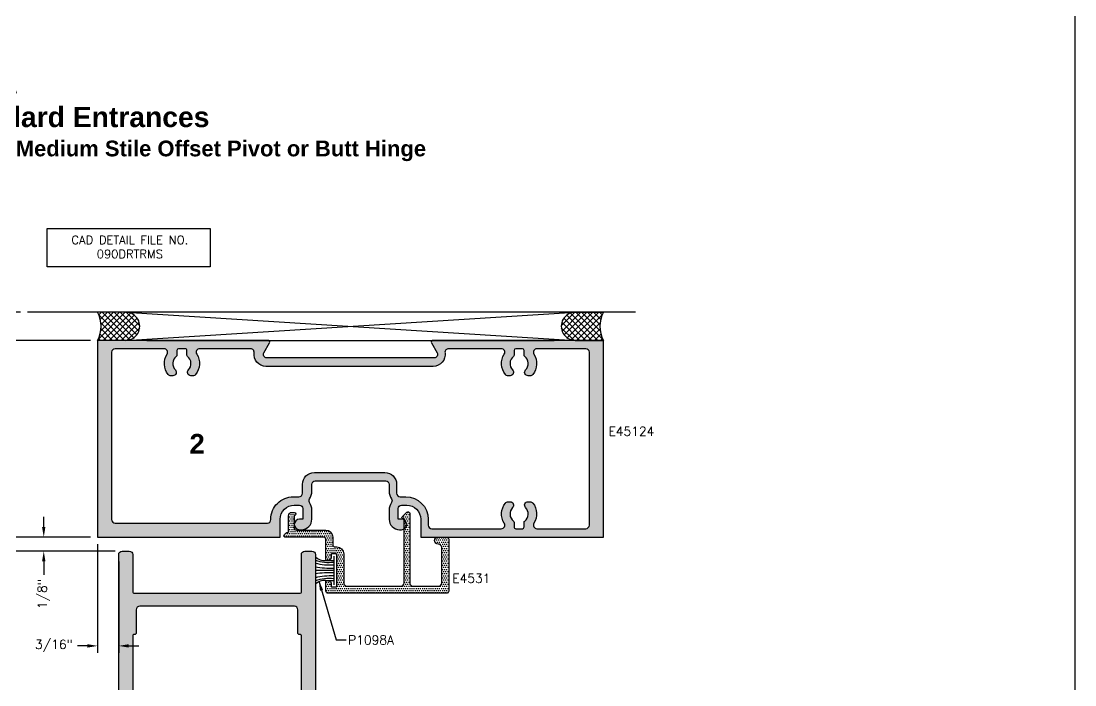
# Model space of a CAD drawing. Extents: x 0 to 130, y 0 to 90.
# Drawn here: x 5.02 to 14.4, y 51.4 to 57.3 of the extents above; entities that cross this region are included whole.
import ezdxf

# ---------------------------------------------------------------- set-up
doc = ezdxf.new("R2010")
doc.units = 0
doc.header["$MEASUREMENT"] = 0
doc.header["$PDMODE"] = 3
doc.layers.get('DEFPOINTS').update_dxf_attribs({"linetype": 'CONTINUOUS'})
for name, color, linetype in [('R-ANNO-DIMS', 3, 'CONTINUOUS'), ('R-ANNO-TEXT', 6, 'CONTINUOUS'), ('R-DET1', 4, 'CONTINUOUS'), ('R-DET2', 2, 'CONTINUOUS'), ('R-DET3', 5, 'CONTINUOUS'), ('R-OTLN', 1, 'CONTINUOUS'), ('R-PAT1', 5, 'CONTINUOUS'), ('TITLE', 7, 'CONTINUOUS')]:
    doc.layers.add(name, color=color, linetype=linetype)
doc.styles.get("Standard").update_dxf_attribs({"font": 'simplex'})
doc.dimstyles.new('1X', dxfattribs={"dimscale": 0, "dimtxt": 0.08, "dimasz": 0.09, "dimexe": 0.062, "dimexo": 0.062, "dimgap": 0.045, "dimtad": 0, "dimdec": 4, "dimzin": 4, "dimtxsty": 'STANDARD', "dimcen": 0, "dimazin": 3, "dimtp": 0.02, "dimtfac": 1, "dimtdec": 4, "dimtofl": 0, "dimtmove": 0, "dimatfit": 3, "dimtolj": 1, "dimtzin": 4})

# ---------------------------------------------------------------- blocks, each defined once
blk = doc.blocks.new('*D75')
at = {"layer": 'DEFPOINTS', "color": 0}
for p in [(5.082697001639879, 54.71251069733228), (4.873659221530199, 54.46250969733228), (5.705770584906372, 54.46250969733228)]:
    blk.add_point(p, dxfattribs=at)
at = {"layer": 'R-ANNO-DIMS', "color": 0}
for p, q in [((4.873659221530199, 54.80251069733228), (4.873659221530199, 54.923796411618)), ((5.020697001639879, 54.71251069733228), (4.811659221530198, 54.71251069733228)), ((5.643770584906371, 54.46250969733228), (4.811659221530198, 54.46250969733228)), ((4.873659221530199, 54.37250969733228), (4.873659221530199, 54.28250969733228))]:
    blk.add_line(p, q, dxfattribs=at)
for points in [[(4.858659221530199, 54.80251069733228), (4.888659221530198, 54.80251069733228), (4.873659221530199, 54.71251069733228)], [(4.858659221530199, 54.37250969733228), (4.888659221530198, 54.37250969733228), (4.873659221530199, 54.46250969733228)]]:
    blk.add_solid(points, dxfattribs=at)
at = {"layer": 'R-ANNO-DIMS', "color": 0, "insert": (4.87365922153019, 55.09451069733228), "char_height": 0.08, "attachment_point": 5, "rotation": 90}
blk.add_mtext('\\A1;1/4"', dxfattribs=at)
blk = doc.blocks.new('*D72')
at = {"layer": 'DEFPOINTS', "color": 0}
for p in [(4.876760505770587, 54.46250969733228), (5.705770584906372, 54.46250969733228), (5.705771584906373, 52.71251069733228)]:
    blk.add_point(p, dxfattribs=at)
at = {"layer": 'R-ANNO-DIMS', "color": 0}
for p, q in [((5.643770584906371, 54.46250969733228), (4.814760505770587, 54.46250969733228)), ((4.876760505770587, 54.37250969733228), (4.876760505770586, 53.83251019733228)), ((4.876760505770586, 52.80251069733228), (4.876760505770586, 53.34251019733228)), ((5.643771584906372, 52.71251069733228), (4.814760505770586, 52.71251069733228))]:
    blk.add_line(p, q, dxfattribs=at)
for points in [[(4.861760505770587, 54.37250969733228), (4.891760505770587, 54.37250969733228), (4.876760505770587, 54.46250969733228)], [(4.861760505770587, 52.80251069733228), (4.891760505770586, 52.80251069733228), (4.876760505770586, 52.71251069733228)]]:
    blk.add_solid(points, dxfattribs=at)
at = {"layer": 'R-ANNO-DIMS', "color": 0, "insert": (4.876760505770578, 53.58751019733228), "char_height": 0.08, "attachment_point": 5, "rotation": 90}
blk.add_mtext('\\A1;1 3/4"', dxfattribs=at)
blk = doc.blocks.new('*D73')
at = {"layer": 'DEFPOINTS', "color": 0}
for p in [(5.705771584906373, 52.71251069733228), (5.226389883925449, 52.58751069733228), (5.924271584906371, 52.58751069733228)]:
    blk.add_point(p, dxfattribs=at)
at = {"layer": 'R-ANNO-DIMS', "color": 0}
for p, q in [((5.226389883925449, 52.80251069733228), (5.226389883925449, 52.89251069733228)), ((5.643771584906372, 52.71251069733228), (5.164389883925449, 52.71251069733228)), ((5.862271584906371, 52.58751069733228), (5.164389883925449, 52.58751069733228)), ((5.226389883925449, 52.49751069733227), (5.226389883925449, 52.37622498304656))]:
    blk.add_line(p, q, dxfattribs=at)
for points in [[(5.21138988392545, 52.80251069733228), (5.241389883925449, 52.80251069733228), (5.226389883925449, 52.71251069733228)], [(5.21138988392545, 52.49751069733227), (5.241389883925449, 52.49751069733227), (5.226389883925449, 52.58751069733228)]]:
    blk.add_solid(points, dxfattribs=at)
at = {"layer": 'R-ANNO-DIMS', "color": 0, "insert": (5.226389883925441, 52.20551069733228), "char_height": 0.08, "attachment_point": 5, "rotation": 90}
blk.add_mtext('\\A1;1/8"', dxfattribs=at)
blk = doc.blocks.new('*D74')
at = {"layer": 'DEFPOINTS', "color": 0}
for p in [(5.924271584906371, 52.58751069733228), (4.876760505770596, 48.58751069733228), (5.913271584906369, 48.58751069733228)]:
    blk.add_point(p, dxfattribs=at)
at = {"layer": 'R-ANNO-DIMS', "color": 0}
for p, q in [((5.862271584906371, 52.58751069733228), (4.814760505770597, 52.58751069733228)), ((4.876760505770597, 52.49751069733227), (4.876760505770597, 50.46038497292269)), ((4.876760505770596, 48.67751069733228), (4.876760505770597, 50.26371830625602)), ((5.851271584906368, 48.58751069733228), (4.814760505770596, 48.58751069733228))]:
    blk.add_line(p, q, dxfattribs=at)
for points in [[(4.861760505770597, 52.49751069733227), (4.891760505770597, 52.49751069733227), (4.876760505770597, 52.58751069733228)], [(4.861760505770596, 48.67751069733228), (4.891760505770596, 48.67751069733228), (4.876760505770596, 48.58751069733228)]]:
    blk.add_solid(points, dxfattribs=at)
at = {"layer": 'R-ANNO-DIMS', "color": 0, "insert": (4.876760505770588, 50.36205163958935), "char_height": 0.08, "attachment_point": 5, "rotation": 90}
blk.add_mtext('\\A1;4"', dxfattribs=at)
blk = doc.blocks.new('*D136')
at = {"layer": 'DEFPOINTS', "color": 0}
for p in [(5.705771584906373, 52.71251069733228), (5.893271584906369, 52.55651069733228), (5.893271584906369, 51.74475605751547)]:
    blk.add_point(p, dxfattribs=at)
at = {"layer": 'R-ANNO-DIMS', "color": 0}
for p, q in [((5.705771584906373, 52.65051069733228), (5.705771584906373, 51.68275605751548)), ((5.893271584906369, 52.49451069733228), (5.893271584906369, 51.68275605751548)), ((5.615771584906373, 51.74475605751547), (5.525771584906373, 51.74475605751547)), ((5.983271584906369, 51.74475605751547), (6.073271584906369, 51.74475605751547))]:
    blk.add_line(p, q, dxfattribs=at)
for points in [[(5.615771584906373, 51.75975605751547), (5.615771584906373, 51.72975605751547), (5.705771584906373, 51.74475605751547)], [(5.983271584906369, 51.75975605751547), (5.983271584906369, 51.72975605751547), (5.893271584906369, 51.74475605751547)]]:
    blk.add_solid(points, dxfattribs=at)
at = {"layer": 'R-ANNO-DIMS', "color": 0, "insert": (5.316962061096849, 51.74475605751547), "char_height": 0.08, "attachment_point": 5}
blk.add_mtext('\\A1;3/16"', dxfattribs=at)

msp = doc.modelspace()

# ---------------------------------------------------------------- hatches: boundary and pattern name
at = {"layer": 'R-PAT1'}
h = msp.add_hatch(dxfattribs=at)
h.set_pattern_fill('ANSI37', color=256, scale=0.3, style=0)
h.set_pattern_definition([(45, (3.19792742834295, 47.66239162633889), (-0.02651650429449553, 0.02651650429449553), []), (135, (3.19792742834295, 47.66239162633889), (-0.02651650429449553, -0.02651650429449553), [])])
h.paths.add_polyline_path([(5.705771584906373, 54.71251069733228, -0.2499996235299455), (5.705771584906373, 54.46251069733228), (5.955722584906375, 54.46251069733228), (5.971384253210331, 54.46348955160128, 0.8820054922996421), (5.971384253210346, 54.71153184306328), (5.955725656530122, 54.71251050535579)])
h = msp.add_hatch(dxfattribs=at)
h.set_pattern_fill('ANSI37', color=256, scale=0.3, style=0)
h.set_pattern_definition([(135, (12.71361574147005, 47.66239162633848), (0.02651650429449553, 0.02651650429449553), []), (45.00000000000001, (12.71361574147005, 47.66239162633848), (0.02651650429449553, -0.02651650429449553), [])])
h.paths.add_polyline_path([(10.20577158490663, 54.71251069733188, 0.2499996235299455), (10.20577158490663, 54.46251069733188), (9.955820584906629, 54.46251069733188), (9.940158916602673, 54.46348955160087, -0.8820054922996421), (9.940158916602673, 54.71153184306289), (9.955817513282867, 54.7125105053554)])
h = msp.add_hatch(dxfattribs=at)
h.set_pattern_fill('DOTS', color=256, scale=0.3, style=0)
h.set_pattern_definition([(0, (3.19792742834295, 47.66239162633889), (0.009375, 0.01875), [0, -0.01875])])
edge = h.paths.add_edge_path(flags=16)
edge.add_line((7.634271584906523, 53.28751069733211), (8.260271584906524, 53.28751069733205))
edge.add_arc((8.260271584906516, 53.18151069733206), 0.1059999999999999, -2.8990143619012088e-12, 89.99999999999471, ccw=False)
edge.add_line((8.366271584906514, 53.18151069733205), (8.366271584906507, 53.10251069733184))
edge.add_arc((8.397271584906505, 53.10251069733184), 0.03099999999999881, 179.9999999999934, 269.9999999999968)
edge.add_line((8.397271584906504, 53.07151069733185), (8.447271584906513, 53.07151069733183))
edge.add_arc((8.447271584906492, 52.87151069733183), 0.1999999999999993, -3.979039320256561e-12, 89.99999999999392, ccw=False)
edge.add_line((8.647271584906491, 52.87151069733181), (8.647271584906486, 52.81851069733192))
edge.add_arc((8.678271584906485, 52.81851069733192), 0.03099999999999881, 179.9999999999934, 269.9999999999968)
edge.add_line((8.678271584906483, 52.78751069733192), (9.297648103750046, 52.7875106973319))
edge.add_arc((9.297648103750047, 52.81851069733191), 0.03100000000000236, 269.9999999999968, 392.3276221667842)
edge.add_arc((9.455663787413835, 52.91851072183447), 0.1559998962145289, 141.3916035779454, 212.3276221668055, ccw=False)
edge.add_arc((9.35798523883222, 52.99650992183442), 0.030999999999999, 89.9999999999934, 141.3916035779287, ccw=False)
edge.add_line((9.357985238832224, 53.02750992183441), (9.375289030484698, 53.02750992183441))
edge.add_arc((9.375289030484696, 52.99650992183441), 0.03100000000000236, -44.14064671808512, 89.99999999999682, ccw=False)
edge.add_arc((9.455663787413833, 52.91851072183441), 0.08099989621449495, 135.8593532819151, 231.3177629528164)
edge.add_arc((9.395663787413822, 52.84357087880552), 0.015000000000006, -1.0174971976084635e-11, 51.31776295280798, ccw=False)
edge.add_line((9.410663787413828, 52.84357087880552), (9.410663787413824, 52.8025106973319))
edge.add_arc((9.425663787413825, 52.8025106973319), 0.01499999999999968, 179.9999999999932, 269.9999999999898)
edge.add_line((9.425663787413821, 52.7875106973319), (9.485663787413824, 52.7875106973319))
edge.add_arc((9.485663787413822, 52.8025106973319), 0.01499999999999879, 270.0000000000068, 360)
edge.add_line((9.50066378741382, 52.8025106973319), (9.500663787413828, 52.84357087880553))
edge.add_arc((9.515663787413828, 52.84357087880552), 0.01499999999999968, 128.6822370471629, 179.9999999999763, ccw=False)
edge.add_arc((9.455663787413837, 52.91851072183441), 0.08099989621449248, 308.6822370471748, 404.1406467180729)
edge.add_arc((9.536038544342986, 52.9965099218344), 0.03100000000000158, 89.99999999999511, 224.1406467180782, ccw=False)
edge.add_line((9.53603854434299, 53.02750992183439), (9.553342335995467, 53.02750992183439))
edge.add_arc((9.553342335995396, 52.99650992183443), 0.03099999999996594, 38.60839642192889, 89.99999999986699, ccw=False)
edge.add_arc((9.455663787413837, 52.9185107218344), 0.1559998962144975, -32.32762216679072, 38.60839642206031, ccw=False)
edge.add_arc((9.613679471077614, 52.8185106973319), 0.0309999999999995, 147.6723778332041, 269.9999999999951)
edge.add_line((9.61367947107761, 52.7875106973319), (10.0496635403522, 52.78751069733188))
edge.add_arc((10.0496635403522, 52.81851069733188), 0.03099999999999881, 270, 359.9999999999967)
edge.add_line((10.08066354035219, 52.81851069733187), (10.08066354035233, 54.35651069733188))
edge.add_arc((10.04966354035233, 54.35651069733188), 0.03099999999999881, 359.9999999999934, 450)
edge.add_line((10.04966354035233, 54.38751069733188), (9.613679176237625, 54.38751069733189))
edge.add_arc((9.613679176237623, 54.35651069733189), 0.03100000000000236, 89.9999999999967, 212.3276495418228)
edge.add_arc((9.455663540352319, 54.2565105973319), 0.1559998962145288, -38.608396422060196, 32.327649541843016, ccw=False)
edge.add_arc((9.553342088933926, 54.17851139733194), 0.03100000000000094, 269.9999999999901, 321.391603577919, ccw=False)
edge.add_line((9.55334208893392, 54.14751139733194), (9.536038297281443, 54.14751139733194))
edge.add_arc((9.536038297281447, 54.17851139733195), 0.03100000000000236, 135.8593532819102, 269.9999999999934, ccw=False)
edge.add_arc((9.455663540352322, 54.25651059733196), 0.08099989621449409, 315.859353281904, 411.3177629528134)
edge.add_arc((9.515663540352328, 54.33145044036083), 0.01499999999999698, 180.0000000000068, 231.3177629528239, ccw=False)
edge.add_line((9.500663540352331, 54.33145044036083), (9.500663540352331, 54.3725106973319))
edge.add_arc((9.48566354035233, 54.3725106973319), 0.01500000000000057, 0, 90)
edge.add_line((9.48566354035233, 54.3875106973319), (9.425663540352335, 54.3875106973319))
edge.add_arc((9.425663540352335, 54.3725106973319), 0.01500000000000057, 90.00000000000337, 180)
edge.add_line((9.410663540352335, 54.3725106973319), (9.410663540352328, 54.33145044036083))
edge.add_arc((9.39566354035233, 54.33145044036083), 0.01499999999999613, 308.6822370471735, 359.99999999999324, ccw=False)
edge.add_arc((9.45566354035232, 54.25651059733194), 0.08099989621449191, 128.6822370471743, 224.1406467180777)
edge.add_arc((9.375288783423184, 54.17851139733195), 0.03099999999999585, -90, 44.140646718088476, ccw=False)
edge.add_line((9.375288783423184, 54.14751139733195), (9.357984991770689, 54.14751139733195))
edge.add_arc((9.357984991770763, 54.17851139733192), 0.03099999999996772, 218.6083964219259, 269.9999999998621, ccw=False)
edge.add_arc((9.455663540352319, 54.25651059733195), 0.1559998962144948, 147.6723504581676, 218.6083964220585, ccw=False)
edge.add_arc((9.297647904467034, 54.3565106973319), 0.03100000000000117, 327.6723504581651, 450)
edge.add_line((9.297647904467034, 54.3875106973319), (8.827320736714691, 54.38751069733192))
edge.add_arc((8.827320736714691, 54.35651069733191), 0.03100000000000058, 90, 187.9718254690682)
edge.add_arc((8.691644651865516, 54.33751069733191), 0.106000000000001, -90.00000000000279, 7.971825469068392, ccw=False)
edge.add_line((8.691644651865511, 54.23151069733191), (7.202898517947602, 54.23151069733215))
edge.add_arc((7.202898517947609, 54.33751069733215), 0.1059999999999937, 172.0281745308884, 269.99999999999636, ccw=False)
edge.add_arc((7.067222433098458, 54.35651069733225), 0.03099999999999936, 352.0281745308884, 449.999999999996)
edge.add_line((7.067222433098459, 54.38751069733225), (6.613679239522451, 54.38751069733226))
edge.add_arc((6.613679239522451, 54.35651069733226), 0.03099999999999969, 90, 212.32761328231)
edge.add_arc((6.455663540352322, 54.25651069733222), 0.1559998962145001, -38.60839642211158, 32.32761328230839, ccw=False)
edge.add_arc((6.553342088933842, 54.17851149733223), 0.03100000000002356, 269.9999999999073, 321.3916035777969, ccw=False)
edge.add_line((6.553342088933793, 54.1475114973322), (6.536038297281463, 54.1475114973322))
edge.add_arc((6.536038297281467, 54.17851149733222), 0.03100000000000325, 135.859353281916, 269.9999999999934, ccw=False)
edge.add_arc((6.455663540352324, 54.25651069733221), 0.08099989621449441, 315.8593532819191, 411.3177629528143)
edge.add_arc((6.515663540352328, 54.33145054036109), 0.01499999999999809, 180.0000000000136, 231.3177629528295, ccw=False)
edge.add_line((6.500663540352329, 54.33145054036109), (6.500663540352333, 54.37251069733227))
edge.add_arc((6.485663540352331, 54.37251069733227), 0.0150000000000019, 359.9999999999864, 449.9999999999949)
edge.add_line((6.485663540352332, 54.38751069733227), (6.425663540352334, 54.38751069733226))
edge.add_arc((6.425663540352332, 54.37251069733226), 0.01500000000000057, 89.99999999999153, 179.9999999999864)
edge.add_line((6.410663540352331, 54.37251069733227), (6.41066354035233, 54.3314505403611))
edge.add_arc((6.395663540352327, 54.3314505403611), 0.0150000000000019, 308.6822370471674, 359.9999999999864, ccw=False)
edge.add_arc((6.455663540352324, 54.25651069733221), 0.08099989621449732, 128.6822370471761, 224.140646718072)
edge.add_arc((6.375288783423168, 54.17851149733222), 0.03100000000000196, -90.0000000000058, 44.14064671807063, ccw=False)
edge.add_line((6.375288783423164, 54.14751149733222), (6.357984991770691, 54.14751149733222))
edge.add_arc((6.357984991770697, 54.17851149733222), 0.03100000000000058, 218.6083964220564, 269.9999999999885, ccw=False)
edge.add_arc((6.455663540352329, 54.25651069733215), 0.1559998962145311, 147.6723867176698, 218.6083964220412, ccw=False)
edge.add_arc((6.297647841182208, 54.35651069733227), 0.03100000000000018, 327.6723867176846, 449.9999999999992)
edge.add_line((6.297647841182208, 54.38751069733227), (5.861663540352231, 54.38751069733228))
edge.add_arc((5.861663540352229, 54.35651069733228), 0.03099999999999881, 89.9999999999967, 179.9999999999934)
edge.add_line((5.83066354035223, 54.35651069733228), (5.8306635403521, 52.86851069733228))
edge.add_arc((5.861663540352101, 52.86851069733227), 0.03100000000000058, 179.9999999999869, 269.9999999999901)
edge.add_line((5.861663540352096, 52.83751069733226), (7.216271584906481, 52.83751069733214))
edge.add_arc((7.216271584906481, 52.86851069733215), 0.03100000000000236, 270, 360)
edge.add_line((7.247271584906484, 52.86851069733215), (7.247271584906484, 52.87151069733194))
edge.add_arc((7.447271584906485, 52.87151069733192), 0.2000000000000015, 89.99999999999352, 179.9999999999954, ccw=False)
edge.add_line((7.447271584906508, 53.07151069733192), (7.497271584906505, 53.07151069733192))
edge.add_arc((7.49727158490651, 53.10251069733192), 0.03099999999999881, 269.9999999999894, 359.9999999999934)
edge.add_line((7.528271584906509, 53.10251069733191), (7.528271584906511, 53.18151069733212))
edge.add_arc((7.634271584906513, 53.18151069733211), 0.1060000000000025, 89.99999999999471, 179.9999999999957, ccw=False)
edge = h.paths.add_edge_path()
edge.add_arc((7.518771584906487, 52.87151069733192), 0.0929999999999982, 269.9999999999945, 359.9999999999934)
edge.add_line((7.611771584906485, 52.87151069733191), (7.611771584906492, 52.9515106973319))
edge.add_arc((7.48677158490649, 52.95151069733186), 0.1250000000000018, 2.076266096059354e-11, 33.01590297807081)
edge.add_arc((7.617580606002111, 53.03651069733188), 0.03099999999999117, 146.9840970218889, 213.0159029779854, ccw=False)
edge.add_arc((7.486771584906508, 53.12151069733192), 0.1250000000000007, 326.9840970219468, 359.999999999996)
edge.add_line((7.611771584906508, 53.12151069733191), (7.611771584906512, 53.18151069733212))
edge.add_arc((7.642771584906512, 53.18151069733211), 0.03100000000000103, 89.99999999999432, 179.9999999999967, ccw=False)
edge.add_line((7.642771584906516, 53.21251069733211), (8.268771584906519, 53.21251069733205))
edge.add_arc((8.268771584906514, 53.18151069733205), 0.03099999999999969, -4.888534022029489e-12, 89.99999999999181, ccw=False)
edge.add_line((8.299771584906514, 53.18151069733205), (8.299771584906509, 53.12151069733185))
edge.add_arc((8.424771584906487, 53.12151069733174), 0.1249999999999796, 179.9999999999503, 213.0159029779933)
edge.add_arc((8.29396256381083, 53.03651069733181), 0.03100000000000032, -33.01590297795468, 33.01590297813499, ccw=False)
edge.add_arc((8.424771584906502, 52.95151069733183), 0.1250000000000061, 146.9840970219538, 179.9999999999939)
edge.add_line((8.299771584906495, 52.95151069733185), (8.299771584906487, 52.87151069733185))
edge.add_arc((8.392771584906487, 52.87151069733184), 0.09299999999999908, 179.9999999999956, 269.9999999999951)
edge.add_line((8.392771584906479, 52.77851069733185), (8.409771584906482, 52.77851069733184))
edge.add_arc((8.409771584906482, 52.82451069733184), 0.04600000000000293, 270, 360)
edge.add_line((8.455771584906485, 52.82451069733184), (8.455771584906485, 52.82551069733184))
edge.add_arc((8.409771584906487, 52.82551069733184), 0.0459999999999976, 359.9999999999933, 449.9999999999956)
edge.add_line((8.40977158490649, 52.87151069733184), (8.37977158490649, 52.87151069733184))
edge.add_line((8.37977158490649, 52.87151069733184), (8.379771584906493, 52.96551069733184))
edge.add_arc((8.410771584906495, 52.96551069733184), 0.03100000000000325, 89.99999999999511, 179.9999999999983, ccw=False)
edge.add_line((8.410771584906499, 52.99651069733184), (8.455771584906506, 52.99651069733184))
edge.add_arc((8.455771584906492, 52.87151069733184), 0.125, -4.774847184307873e-12, 89.99999999999352, ccw=False)
edge.add_line((8.580771584906492, 52.87151069733183), (8.580771584906476, 52.71251069733193))
edge.add_line((8.580771584906476, 52.71251069733192), (10.20577158490648, 52.71251069733188))
edge.add_line((10.20577158490648, 52.71251069733188), (10.20577158490663, 54.46251069733188))
edge.add_line((10.20577158490663, 54.46251069733188), (8.689752347020157, 54.46251069733192))
edge.add_arc((8.689752347020159, 54.44751069733191), 0.01500000000000412, 90.00000000000676, 209.9999999999785)
edge.add_line((8.676761965963387, 54.44001069733191), (8.72699143938284, 54.35301069733191))
edge.add_arc((8.700144651865521, 54.33751069733191), 0.030999999999999, -90.00000000000489, 29.999999999992212, ccw=False)
edge.add_line((8.700144651865518, 54.30651069733192), (7.211398517947615, 54.30651069733215))
edge.add_arc((7.211398517947616, 54.33751069733215), 0.03099999999999969, 149.999999999995, 269.99999999999756, ccw=False)
edge.add_line((7.1845517304303, 54.35301069733215), (7.234781203849813, 54.44001069733226))
edge.add_arc((7.221790822793047, 54.44751069733225), 0.01499999999999811, 330.0000000000181, 449.9999999999984)
edge.add_line((7.221790822793047, 54.46251069733225), (5.705771584906628, 54.46251069733229))
edge.add_line((5.705771584906628, 54.46251069733228), (5.705771584906373, 52.71251069733228))
edge.add_line((5.705771584906373, 52.71251069733228), (7.330771584906472, 52.71251069733214))
edge.add_line((7.330771584906472, 52.71251069733214), (7.330771584906486, 52.87151069733193))
edge.add_arc((7.455771584906486, 52.87151069733191), 0.1250000000000004, 89.99999999999369, 179.9999999999951, ccw=False)
edge.add_line((7.4557715849065, 52.99651069733191), (7.500771584906499, 52.99651069733191))
edge.add_arc((7.500771584906497, 52.96551069733191), 0.03100000000000058, -3.410605131648481e-12, 89.99999999999682, ccw=False)
edge.add_line((7.531771584906497, 52.96551069733191), (7.531771584906487, 52.87151069733191))
edge.add_line((7.531771584906487, 52.87151069733191), (7.501771584906489, 52.87151069733191))
edge.add_arc((7.50177158490648, 52.82551069733191), 0.0459999999999976, 89.99999999998948, 179.9999999999889)
edge.add_line((7.455771584906483, 52.82551069733192), (7.455771584906483, 52.82451069733192))
edge.add_arc((7.501771584906482, 52.82451069733192), 0.04599999999999937, 179.9999999999956, 269.9999999999956)
edge.add_line((7.501771584906479, 52.77851069733192), (7.518771584906478, 52.77851069733192))
h = msp.add_hatch(dxfattribs=at)
h.set_pattern_fill('DOTS', color=256, scale=0.3)
h.set_pattern_definition([(0, (0, 0), (0.009375, 0.01875), [0, -0.01875])])
edge = h.paths.add_edge_path()
edge.add_arc((7.744168828345815, 52.51382269686012), 0.007999999999995566, 179.9999999999491, 269.99999999998727, ccw=False)
edge.add_line((7.736168828345814, 52.51382269686013), (7.736168828345814, 52.69282269686013))
edge.add_arc((7.716168828345816, 52.69282269686013), 0.01999999999999869, 0, 90.00000000000763)
edge.add_line((7.716168828345813, 52.71282269686013), (7.370706530771798, 52.71282269686013))
edge.add_arc((7.370706530771792, 52.72082269686013), 0.008000000000002672, 163.1449071430466, 270.0000000000445, ccw=False)
edge.add_arc((7.407235858061015, 52.70975550495377), 0.04616902525472596, 93.80989811370921, 163.1449071430342, ccw=False)
edge.add_line((7.404168098345814, 52.75582249686013), (7.404168098345814, 52.90182267686013))
edge.add_arc((7.435168378555119, 52.9018224166501), 0.03100028021039731, 90.00027762198067, 179.9995190709123, ccw=False)
edge.add_line((7.435168228345814, 52.93282269686013), (7.454169238345814, 52.93282269686013))
edge.add_arc((7.45416925545311, 52.91782271186013), 0.01499998500001264, -69.64562519359828, 90.00006534511942, ccw=False)
edge.add_arc((7.462169238345817, 52.89625886285961), 0.007999999999998371, 110.3543748064252, 180.0000000000509)
edge.add_line((7.454169238345814, 52.8962588628596), (7.454169238345814, 52.79482269686013))
edge.add_arc((7.474169238345816, 52.79482269686013), 0.02000000000000135, 180, 269.9999999999949)
edge.add_line((7.474169238345814, 52.77482269686013), (7.736168828345814, 52.77482269686013))
edge.add_arc((7.736168616212542, 52.71282218472511), 0.06200051213538468, 0.00047327311358458246, 89.99980396385769, ccw=False)
edge.add_line((7.798169128345814, 52.71282269686013), (7.798169128345814, 52.64582269686013))
edge.add_arc((7.818169128345815, 52.64582269686013), 0.02000000000000135, 180, 269.9999999999949)
edge.add_line((7.818169128345813, 52.62582269686013), (7.833168928345813, 52.62582269686013))
edge.add_arc((7.83316854549963, 52.56382201401239), 0.06200068284892064, 0.0005386185193856363, 89.9996462059853, ccw=False)
edge.add_line((7.895169228345814, 52.56382259686013), (7.895169228345814, 52.30582269686013))
edge.add_arc((7.926169228345429, 52.30582269685958), 0.03099999999961423, 179.9999999989757, 270.0001848258082)
edge.add_line((7.926169328345814, 52.27482269686013), (8.401167828345812, 52.27482269686013))
edge.add_arc((8.401171412850314, 52.30581911234423), 0.03099641569136465, 269.9933741700309, 360.0064410045718)
edge.add_line((8.432167828345815, 52.30582259686013), (8.432167828345815, 52.86982262686013))
edge.add_arc((8.424167828345812, 52.86982262686013), 0.008000000000002672, 359.9999999999491, 449.9999999999873)
edge.add_line((8.424167828345814, 52.87782262686013), (8.42048348715219, 52.87782262686013))
edge.add_arc((8.42048348715219, 52.88582262686013), 0.007999999999995566, 134.9998525158148, 270, ccw=False)
edge.add_line((8.414826647463936, 52.89147949567082), (8.456820828345814, 52.93347346036013))
edge.add_arc((8.467320715059962, 52.92297494385164), 0.01484811334443422, -0.005089713727386425, 135.003738712886, ccw=False)
edge.add_line((8.482168828345813, 52.92297362486013), (8.482168828345813, 52.30582259686013))
edge.add_arc((8.513168828345812, 52.30582259686014), 0.03099999999999881, 180.0000000000131, 270.0000000000032)
edge.add_line((8.513168828345814, 52.27482259686013), (8.736168828345814, 52.27482259686013))
edge.add_arc((8.736168828345814, 52.30582259686013), 0.03099999999999881, 270, 360)
edge.add_line((8.767168828345813, 52.30582259686013), (8.767168828345813, 52.61982259686013))
edge.add_arc((8.73614262040955, 52.61981174117749), 0.03102620983539648, 0.0200470768083026, 91.79673946975568)
edge.add_arc((8.735169828345814, 52.68182269686013), 0.03099999999999881, 180, 270, ccw=False)
edge.add_arc((8.735169828345814, 52.68182269686012), 0.03099999999999881, 90, 179.9999999999869, ccw=False)
edge.add_line((8.735169828345814, 52.71282269686013), (8.809168828345815, 52.71282269686013))
edge.add_arc((8.809168828345816, 52.69282269686013), 0.01999999999999602, 0, 90.00000000000512, ccw=False)
edge.add_line((8.829168828345814, 52.69282269686013), (8.829168828345813, 52.23282269686013))
edge.add_arc((8.809168828345815, 52.23282269686013), 0.0199999999999978, -90.00000000000512, 0, ccw=False)
edge.add_line((8.809168828345813, 52.21282269686013), (7.756168828345814, 52.21282269686013))
edge.add_arc((7.756168828345811, 52.23282269686013), 0.01999999999999602, 180, 270.0000000000076, ccw=False)
edge.add_line((7.736168828345813, 52.23282269686013), (7.736168828345814, 52.31782259686013))
edge.add_arc((7.744168828345815, 52.31782259686013), 0.008000000000000895, 90.00000000001268, 180.0000000000509, ccw=False)
edge.add_line((7.744168828345813, 52.32582259686013), (7.760169028345814, 52.32582259686013))
edge.add_arc((7.760168533352885, 52.30282140184148), 0.02300119502396993, 0.0029767812022214457, 89.99876697685869, ccw=False)
edge.add_line((7.783169728345813, 52.30282259686013), (7.783169728345813, 52.27682269686013))
edge.add_arc((7.791169728345815, 52.27682269686013), 0.008000000000001783, 180, 269.9999999999936)
edge.add_line((7.791169728345814, 52.26882269686013), (7.825168928345814, 52.26882269686013))
edge.add_arc((7.825168928345812, 52.27682269686013), 0.008000000000002672, 270.0000000000127, 360)
edge.add_line((7.833168928345813, 52.27682269686013), (7.833168928345813, 52.55582259686013))
edge.add_arc((7.825168928345812, 52.55582259686013), 0.008000000000000895, 0, 89.99999999998728)
edge.add_line((7.825168928345814, 52.56382259686013), (7.791169728345814, 52.56382259686013))
edge.add_arc((7.791169728345815, 52.55582259686013), 0.008000000000002672, 90.00000000000635, 180)
edge.add_line((7.783169728345813, 52.55582259686013), (7.783169728345813, 52.52882269686013))
edge.add_arc((7.760168533352879, 52.52882389187878), 0.023001195023977, 270.0012330231545, 359.9970232187977, ccw=False)
edge.add_line((7.760169028345814, 52.50582269686013), (7.744168828345813, 52.50582269686013))
h = msp.add_hatch(dxfattribs=at)
h.set_pattern_fill('DOTS', color=256, scale=0.3, style=0)
h.set_pattern_definition([(0, (-4.05423527865474, 45.86218021456906), (0.009375, 0.01875), [0, -0.01875])])
edge = h.paths.add_edge_path()
edge.add_line((6.768271584906369, 48.74351069733228), (6.021879272423689, 48.74351069733228))
edge.add_arc((6.021879268871984, 48.71251069938285), 0.03099999794942419, 89.99999343555797, 210.0000065644403)
edge.add_line((5.995032484906369, 48.69701069733227), (6.045261983187805, 48.61001070030892))
edge.add_arc((6.032271603849605, 48.60251069733228), 0.01499999999999929, -90.0000000000017, 30.00001312887582, ccw=False)
edge.add_line((6.032271603849605, 48.58751069733228), (5.913271584906369, 48.58751069733228))
edge.add_arc((5.913271584906369, 48.60751069733227), 0.01999999999999957, 180, 270, ccw=False)
edge.add_line((5.893271584906369, 48.60751069733227), (5.893271584906369, 52.55651069733227))
edge.add_arc((5.92427158490637, 52.55651069733228), 0.03100000000000014, 89.9999999999992, 180.0000000000016, ccw=False)
edge.add_line((5.92427158490637, 52.58751069733228), (5.987271584906368, 52.58751069733228))
edge.add_arc((5.987271584906369, 52.55651069733228), 0.03099999999999969, 1.5916157281026244e-12, 90.00000000000159, ccw=False)
edge.add_line((6.018271584906369, 52.55651069733228), (6.018271584906369, 52.22251069733228))
edge.add_arc((6.028271584906368, 52.22251069733228), 0.009999999999998899, 180.0000000000051, 270.0000000000051)
edge.add_line((6.028271584906369, 52.21251069733228), (6.768271584906369, 52.21251069733228))
edge.add_line((6.768271584906369, 52.21251069733228), (7.508271584906364, 52.21251069733228))
edge.add_arc((7.508271584906365, 52.22251069733228), 0.009999999999998899, 269.9999999999949, 359.9999999999949)
edge.add_line((7.518271584906364, 52.22251069733228), (7.518271584906365, 52.55651069733227))
edge.add_arc((7.549271584906368, 52.55651069733228), 0.03100000000000236, 90, 180, ccw=False)
edge.add_line((7.549271584906368, 52.58751069733228), (7.612271584906367, 52.58751069733228))
edge.add_arc((7.612271584906367, 52.55651069733228), 0.03100000000000058, 0, 90, ccw=False)
edge.add_line((7.643271584906367, 52.55651069733228), (7.643271584906369, 48.60751069733228))
edge.add_arc((7.623271584906371, 48.60751069733228), 0.0199999999999978, 269.9999999999949, 359.9999999999949, ccw=False)
edge.add_line((7.623271584906369, 48.58751069733228), (7.504271965963282, 48.58751069733228))
edge.add_arc((7.504271965963282, 48.60251069733228), 0.01500000000000323, 150.0002338362327, 270.0000000000017, ccw=False)
edge.add_line((7.49128155429753, 48.61001064431572), (7.541510648164637, 48.69701080689985))
edge.add_arc((7.514663797388755, 48.71251069733228), 0.03100000000000018, 330.0002338362317, 450)
edge.add_line((7.514663797388755, 48.74351069733228), (6.768271584906369, 48.74351069733228))
edge = h.paths.add_edge_path(flags=16)
edge.add_line((6.03327158490637, 49.11851069733228), (6.034271584906369, 49.11851069733228))
edge.add_arc((6.034271584906369, 49.10351069733228), 0.01499999999999924, -5.115907697472721e-12, 89.9999999999983, ccw=False)
edge.add_line((6.049271584906368, 49.10351069733228), (6.04927158490637, 48.89951069733228))
edge.add_arc((6.080271584906369, 48.89951069733228), 0.03099999999999969, 180.0000000000017, 270.0000000000016)
edge.add_line((6.08027158490637, 48.86851069733228), (6.174271584906368, 48.86851069733228))
edge.add_line((6.174271584906368, 48.86851069733228), (6.174271584906366, 48.85851069733229))
edge.add_line((6.174271584906366, 48.85851069733228), (6.768271584906369, 48.85851069733228))
edge.add_line((6.768271584906369, 48.85851069733228), (7.36227158490637, 48.85851069733228))
edge.add_line((7.36227158490637, 48.85851069733228), (7.36227158490637, 48.86851069733228))
edge.add_line((7.36227158490637, 48.86851069733228), (7.456271584906368, 48.86851069733228))
edge.add_arc((7.456271584906369, 48.89951069733228), 0.03099999999999969, 269.9999999999984, 359.9999999999984)
edge.add_line((7.487271584906368, 48.89951069733227), (7.48727158490637, 49.10351069733228))
edge.add_arc((7.502271584906369, 49.10351069733228), 0.01499999999999879, 90.00000000000682, 180.0000000000068, ccw=False)
edge.add_line((7.502271584906367, 49.11851069733228), (7.503271584906368, 49.11851069733228))
edge.add_arc((7.503271584906368, 49.13351069733228), 0.01500000000000057, 270, 360)
edge.add_line((7.518271584906369, 49.13351069733228), (7.518271584906371, 51.83751069733228))
edge.add_arc((7.50827158490637, 51.83751069733228), 0.01000000000000068, 359.9999999999949, 450.0000000000458)
edge.add_line((7.508271584906362, 51.84751069733228), (7.497271584906379, 51.84751069733227))
edge.add_arc((7.497271584906369, 51.85751069733227), 0.009999999999998899, 180.0000000000051, 270.000000000056, ccw=False)
edge.add_line((7.48727158490637, 51.85751069733227), (7.487271584906368, 52.06651069733228))
edge.add_arc((7.456271584906368, 52.06651069733228), 0.03100000000000058, 0, 90)
edge.add_line((7.456271584906368, 52.09751069733228), (6.768271584906369, 52.09751069733228))
edge.add_line((6.768271584906369, 52.09751069733228), (6.08027158490637, 52.09751069733228))
edge.add_arc((6.080271584906371, 52.06651069733228), 0.03099999999999969, 90.00000000000165, 180.0000000000017)
edge.add_line((6.049271584906371, 52.06651069733228), (6.04927158490637, 51.85751009738227))
edge.add_arc((6.039271584906372, 51.85751009738227), 0.00999999999999801, 269.9942704220027, 359.9999999999949, ccw=False)
edge.add_line((6.039270584906365, 51.84751009743227), (6.028272584906377, 51.84751119723228))
edge.add_arc((6.028271584906369, 51.83751119728228), 0.009999999999998007, 89.9942704219951, 179.9999999999949)
edge.add_line((6.018271584906371, 51.83751119728228), (6.018271584906369, 49.13351069733228))
edge.add_arc((6.03327158490637, 49.13351069733228), 0.01500000000000057, 180, 270)

# ---------------------------------------------------------------- linework, layer by layer
at = {"layer": 'R-ANNO-TEXT'}
msp.add_lwpolyline([(5.255624401366832, 55.45889892238861), (6.707104344362056, 55.45889892238861), (6.707104344362056, 55.11683608288467), (5.255624401366832, 55.11683608288467)], close=True, dxfattribs=at)
at = {"layer": 'R-DET1'}
msp.add_lwpolyline([(7.744168828345813, 52.50582269686013, -0.414213562373095), (7.736168828345814, 52.51382269686013), (7.736168828345814, 52.69282269686013, 0.414213562373095), (7.716168828345813, 52.71282269686013), (7.370706530771798, 52.71282269686013, -0.5032488353033644), (7.363050201683905, 52.72314231426351, -0.3121116704504286), (7.404168098345814, 52.75582249686013), (7.404168098345814, 52.90182267686013, -0.4142096847024618), (7.435168228345814, 52.93282269686013), (7.454169238345814, 52.93282269686013, -0.8364685785934068), (7.459386633785785, 52.90375933696879, 0.3135996460870694), (7.454169238345814, 52.8962588628596), (7.454169238345814, 52.79482269686013, 0.414213562373095), (7.474169238345814, 52.77482269686013), (7.736168828345814, 52.77482269686013, -0.4142101409010818), (7.798169128345814, 52.71282269686013), (7.798169128345814, 52.64582269686013, 0.414213562373095), (7.818169128345813, 52.62582269686013), (7.833168928345813, 52.62582269686013, -0.4142090004112708), (7.895169228345814, 52.56382259686013), (7.895169228345814, 52.30582269686013, 0.4142145071991075), (7.926169328345814, 52.27482269686013), (8.401167828345812, 52.27482269686013, 0.4142803609689801), (8.432167828345815, 52.30582259686013), (8.432167828345815, 52.86982262686013, 0.414213562373095), (8.424167828345814, 52.87782262686013), (8.42048348715219, 52.87782262686013, -0.6681795687489501), (8.414826647463936, 52.89147949567082), (8.456820828345814, 52.93347346036013, -0.6682343589451617), (8.482168828345813, 52.92297362486013), (8.482168828345813, 52.30582259686013, 0.414213562373095), (8.513168828345814, 52.27482259686013), (8.736168828345814, 52.27482259686013, 0.4142135623730992), (8.767168828345813, 52.30582259686013), (8.767168828345813, 52.61982259686013, 0.4233253683336736), (8.735169828345814, 52.65082269686013, -0.4142135623730991), (8.704169828345815, 52.68182269686013, -0.414213562373095), (8.735169828345814, 52.71282269686013), (8.809168828345815, 52.71282269686013, -0.414213562373095), (8.829168828345814, 52.69282269686013), (8.829168828345813, 52.23282269686013, -0.414213562373082), (8.809168828345813, 52.21282269686013), (7.756168828345814, 52.21282269686013, -0.4142135623730853), (7.736168828345813, 52.23282269686013), (7.736168828345814, 52.31782259686013, -0.414213562373095), (7.744168828345813, 52.32582259686013), (7.760169028345814, 52.32582259686013, -0.4141920422231903), (7.783169728345813, 52.30282259686013), (7.783169728345813, 52.27682269686013, 0.414213562373095), (7.791169728345814, 52.26882269686013), (7.825168928345814, 52.26882269686013, 0.4142135623730948), (7.833168928345813, 52.27682269686013), (7.833168928345813, 52.55582259686013, 0.414213562373095), (7.825168928345814, 52.56382259686013), (7.791169728345814, 52.56382259686013, 0.4142135623730932), (7.783169728345813, 52.55582259686013), (7.783169728345813, 52.52882269686013, -0.4141920422231391), (7.760169028345814, 52.50582269686013)], format="xyb", close=True, dxfattribs=at)
at = {"layer": 'R-DET2'}
for p, q in [((7.806902584906371, 52.54445169733228), (7.806902584906371, 52.28789569733227)), ((7.806902584906371, 52.41600869733227), (7.643271584906373, 52.41600869733227)), ((7.736271504173956, 52.50551056949008), (7.806902584906371, 52.50550969733228)), ((7.736271584906369, 52.32650869733228), (7.806902584906371, 52.32650869733228))]:
    msp.add_line(p, q, dxfattribs=at)
for centre, radius, start, end in [((7.72525758490637, 52.62449469733228), 0.1194927993479104, 226.6765107236711, 275.2885869772483), ((7.761046584906371, 52.82371769733228), 0.3362580740874483, 249.4972821235346, 277.8379239426077), ((7.77787658490637, 53.00980069733228), 0.5452887871770339, 255.7087604330229, 273.0513240285557), ((7.769052584906369, 53.17349769733228), 0.737005517760892, 260.1735178819171, 272.9438036735729), ((7.72525758490637, 52.20752369733228), 0.1194936752342984, 84.7114130227517, 133.3238381003201), ((7.77787658490637, 51.82221669733228), 0.5452900805672146, 86.94868156458084, 104.2913154516675), ((7.769052584906369, 51.65852069733228), 0.7370055114380082, 87.05627396515614, 99.82655871884862), ((7.761046584906371, 52.00830069733227), 0.3362583953227051, 82.16207605739231, 110.5027178764654)]:
    msp.add_arc(centre, radius, start, end, dxfattribs=at)
at = {"layer": 'R-DET3'}
for p, q in [((10.49073517375931, 54.71251069733228), (5.082697001639879, 54.71251069733228)), ((5.955722584906372, 54.46251069733228), (9.955722584906372, 54.71251069733228)), ((5.955722584906372, 54.71251069733228), (9.955722584906372, 54.46251069733228)), ((6.142770584906373, 54.46251069733228), (9.768771584906371, 54.46251069733228))]:
    msp.add_line(p, q, dxfattribs=at)
at = {"layer": 'R-OTLN'}
for points in [[(7.518771584906478, 52.77851069733192, 0.4142135623730881), (7.611771584906485, 52.87151069733191), (7.611771584906492, 52.9515106973319, 0.1450639488188901), (7.591586505656172, 53.01961967169088, -0.2963644576983778), (7.59158650565621, 53.05340172297293, 0.1450639488188857), (7.611771584906508, 53.12151069733191), (7.611771584906512, 53.18151069733212, -0.4142135623730993), (7.642771584906516, 53.21251069733211), (8.268771584906519, 53.21251069733205, -0.4142135623730824), (8.299771584906514, 53.18151069733205), (8.299771584906509, 53.12151069733185, 0.1450639488188585), (8.319956664156733, 53.05340172297287, -0.296364457698342), (8.319956664156786, 53.01961967169082, 0.1450639488188452), (8.299771584906495, 52.95151069733185), (8.299771584906487, 52.87151069733185, 0.4142135623730909), (8.392771584906479, 52.77851069733185), (8.409771584906482, 52.77851069733184, 0.414213562373095), (8.455771584906485, 52.82451069733184), (8.455771584906485, 52.82551069733184, 0.4142135623731008), (8.40977158490649, 52.87151069733184), (8.37977158490649, 52.87151069733184), (8.379771584906493, 52.96551069733184, -0.4142135623731076), (8.410771584906499, 52.99651069733184), (8.455771584906506, 52.99651069733184, -0.4142135623730877), (8.580771584906492, 52.87151069733183), (8.580771584906476, 52.71251069733192), (10.20577158490648, 52.71251069733188), (10.20577158490663, 54.46251069733188), (8.689752347020157, 54.46251069733192, 0.577350269189471), (8.676761965963387, 54.44001069733191), (8.72699143938284, 54.35301069733191, -0.57735026918961), (8.700144651865518, 54.30651069733192), (7.211398517947615, 54.30651069733215, -0.5773502691896472), (7.1845517304303, 54.35301069733215), (7.234781203849813, 54.44001069733226, 0.5773502691895156), (7.221790822793047, 54.46251069733225), (5.705771584906628, 54.46251069733228), (5.705771584906373, 52.71251069733228), (7.330771584906472, 52.71251069733214), (7.330771584906486, 52.87151069733193, -0.414213562373102), (7.4557715849065, 52.99651069733191), (7.500771584906499, 52.99651069733191, -0.4142135623730909), (7.531771584906497, 52.96551069733191), (7.531771584906487, 52.87151069733191), (7.501771584906489, 52.87151069733191, 0.4142135623730892), (7.455771584906483, 52.82551069733192), (7.455771584906483, 52.82451069733193, 0.414213562373095), (7.501771584906479, 52.77851069733192)], [(7.634271584906523, 53.28751069733211), (8.260271584906524, 53.28751069733205, -0.4142135623730828), (8.366271584906514, 53.18151069733205), (8.366271584906507, 53.10251069733184, 0.4142135623731036), (8.397271584906504, 53.07151069733185), (8.447271584906513, 53.07151069733183, -0.4142135623730859), (8.647271584906491, 52.87151069733181), (8.647271584906486, 52.81851069733193, 0.414213562373112), (8.678271584906483, 52.78751069733192), (9.297648103750046, 52.7875106973319, 0.5909721686703271), (9.323843231623055, 52.83508825070136, -0.3197947741337319), (9.333760938670945, 53.01585373949527, -0.2280737748821561), (9.357985238832224, 53.02750992183441), (9.375289030484698, 53.02750992183441, -0.6627684587132939), (9.397535635606825, 52.97492083754303, 0.4424000818804544), (9.405038797549143, 52.85528024193777, -0.227734849676213), (9.410663787413828, 52.84357087880552), (9.410663787413824, 52.8025106973319, 0.4142135623730777), (9.425663787413821, 52.7875106973319), (9.485663787413824, 52.7875106973319, 0.414213562373043), (9.50066378741382, 52.8025106973319), (9.500663787413828, 52.84357087880553, -0.2277348496761905), (9.506288777278517, 52.85528024193777, 0.4424000818804366), (9.513791939220855, 52.97492083754302, -0.662768458713291), (9.53603854434299, 53.02750992183439), (9.553342335995467, 53.02750992183439, -0.2280737748821675), (9.577566636156693, 53.0158537394952, -0.3197947741336889), (9.587484343204611, 52.83508825070135, 0.5909721686703405), (9.61367947107761, 52.7875106973319), (10.0496635403522, 52.78751069733188, 0.4142135623730781), (10.08066354035219, 52.81851069733187), (10.08066354035233, 54.35651069733188, 0.4142135623731203), (10.04966354035233, 54.38751069733188), (9.613679176237625, 54.38751069733189, 0.5909723298328046), (9.587484056285117, 54.33993313144681, -0.3197949057954984), (9.5775663890952, 54.15916757967108, -0.2280737748821255), (9.55334208893392, 54.14751139733194), (9.536038297281443, 54.14751139733194, -0.6627684587133024), (9.51379169215932, 54.20010048162332, 0.4424000818804961), (9.506288530217017, 54.31974107722859, -0.227734849676208), (9.500663540352331, 54.33145044036083), (9.500663540352331, 54.3725106973319, 0.4142135623730779), (9.48566354035233, 54.3875106973319), (9.425663540352335, 54.3875106973319, 0.4142135623730777), (9.410663540352335, 54.3725106973319), (9.410663540352328, 54.33145044036083, -0.2277348496762266), (9.405038550487642, 54.31974107722858, 0.4424000818804646), (9.397535388545307, 54.20010048162332, -0.6627684587133279), (9.375288783423184, 54.14751139733195), (9.357984991770689, 54.14751139733195, -0.2280737748821582), (9.333760691609463, 54.15916757967115, -0.3197949057954397), (9.323843024419535, 54.33993313144682, 0.5909723298328557), (9.297647904467034, 54.3875106973319), (8.827320736714691, 54.38751069733192, 0.4555777974233098), (8.796620308756118, 54.35221142725892, -0.4555777974233262), (8.691644651865511, 54.23151069733191), (7.202898517947602, 54.23151069733215, -0.4555777974235188), (7.097922861057025, 54.35221142725923, 0.4555777974235117), (7.067222433098459, 54.38751069733225), (6.613679239522451, 54.38751069733226, 0.5909721163655803), (6.587484109078876, 54.33993314802471, -0.3197947314035347), (6.577566389095093, 54.15916767967131, -0.228073774881944), (6.553342088933793, 54.1475114973322), (6.536038297281463, 54.14751149733221, -0.6627684587132588), (6.513791692159336, 54.20010058162359, 0.4424000818804217), (6.506288530217017, 54.31974117722885, -0.2277348496761966), (6.500663540352329, 54.33145054036109), (6.500663540352333, 54.37251069733226, 0.4142135623731125), (6.485663540352332, 54.38751069733227), (6.425663540352334, 54.38751069733226, 0.4142135623730777), (6.410663540352331, 54.37251069733227), (6.41066354035233, 54.3314505403611, -0.2277348496762149), (6.405038550487641, 54.31974117722885, 0.442400081880425), (6.397535388545302, 54.20010058162359, -0.6627684587132534), (6.375288783423164, 54.14751149733222), (6.357984991770691, 54.14751149733222, -0.2280737748821419), (6.333760691609415, 54.15916767967138, -0.3197947314033007), (6.323842971625782, 54.33993314802473, 0.5909721163656052), (6.297647841182208, 54.38751069733227), (5.861663540352231, 54.38751069733227, 0.4142135623730783), (5.83066354035223, 54.35651069733228), (5.8306635403521, 52.86851069733228, 0.4142135623731117), (5.861663540352096, 52.83751069733226), (7.216271584906481, 52.83751069733215, 0.414213562373095), (7.247271584906484, 52.86851069733215), (7.247271584906484, 52.87151069733194, -0.4142135623731041), (7.447271584906508, 53.07151069733192), (7.497271584906505, 53.07151069733192, 0.4142135623731203), (7.528271584906509, 53.10251069733191), (7.528271584906511, 53.18151069733212, -0.4142135623730999)]]:
    msp.add_lwpolyline(points, format="xyb", close=True, dxfattribs=at)
at = {"layer": 'R-OTLN', "linetype": 'CONTINUOUS'}
for points in [[(5.893271584906369, 48.60751069733227), (5.893271584906369, 52.55651069733228, -0.4142135623731034), (5.92427158490637, 52.58751069733228), (5.987271584906368, 52.58751069733228, -0.414213562373095), (6.018271584906369, 52.55651069733228), (6.018271584906369, 52.22251069733228, 0.4142135623730947), (6.028271584906369, 52.21251069733228), (6.768271584906369, 52.21251069733228), (7.508271584906364, 52.21251069733228, 0.4142135623730931), (7.518271584906364, 52.22251069733228), (7.518271584906365, 52.55651069733228, -0.414213562373095), (7.549271584906368, 52.58751069733228), (7.612271584906367, 52.58751069733228, -0.414213562373095), (7.643271584906367, 52.55651069733228), (7.643271584906369, 48.60751069733227, -0.414213562373091)], [(7.518271584906369, 49.13351069733228), (7.518271584906371, 51.83751069733228, 0.4142135623733552), (7.508271584906362, 51.84751069733228), (7.497271584906379, 51.84751069733228, -0.4142135623733545), (7.48727158490637, 51.85751069733227), (7.487271584906368, 52.06651069733228, 0.414213562373095), (7.456271584906368, 52.09751069733228), (6.768271584906369, 52.09751069733228), (6.08027158490637, 52.09751069733228, 0.414213562373095), (6.049271584906371, 52.06651069733228), (6.04927158490637, 51.85751009738227, -0.4142428519984869), (6.039270584906365, 51.84751009743227), (6.028272584906377, 51.84751119723228, 0.4142428519985309), (6.018271584906371, 51.83751119728228), (6.018271584906369, 49.13351069733228, 0.414213562373095)]]:
    msp.add_lwpolyline(points, format="xyb", dxfattribs=at)
at = {"layer": 'R-PAT1'}
for p, q in [((5.955552585242483, 54.71251050548872), (5.705771584906373, 54.71251069733228)), ((9.955990584570522, 54.71251050548832), (10.20577158490663, 54.71251069733188)), ((5.955771584906373, 54.46251050548842), (5.705770584906372, 54.46250969733228)), ((5.95582458490637, 54.46251069733228), (5.705771584906373, 54.46251069733228)), ((9.955718584906634, 54.46251069733188), (10.20577158490663, 54.46251069733188)), ((9.955771584906632, 54.46251050548803), (10.20577258490663, 54.46250969733188))]:
    msp.add_line(p, q, dxfattribs=at)
for centre, radius, start, end in [((5.471396184906371, 54.58751069733228), 0.2656253529412432, 331.927553666777, 28.07244633322297), ((5.955771584906373, 54.58751069733228), 0.125, 270, 90.10038210299916), ((9.955771584906632, 54.58751069733188), 0.125, 89.89961789700082, 270), ((10.44014698490663, 54.58751069733188), 0.2656253529412432, 151.927553666777, 208.072446333223), ((5.955771584906373, 54.58751069733228), 0.1250001918438528, 269.8996178970031, 270), ((9.955771584906632, 54.58751069733188), 0.1250001918438528, 270, 270.1003821029969)]:
    msp.add_arc(centre, radius, start, end, dxfattribs=at)
at = {"layer": 'TITLE'}
msp.add_line((14.40086279050743, 89.87895019504157), (14.40086279050743, 14.87895019504157), dxfattribs=at)

# ---------------------------------------------------------------- texts
at = {"layer": 'R-ANNO-TEXT'}
for s, insert, char_height, width, attachment_point in [('CAD DETAIL FILE NO.\\P090DRTRMS', (5.992306663193618, 55.39331617120479), 0.075, 1.875, 2), ('{\\fArial|b1|i0|c0|p34;2}', (6.523418178194532, 53.63022999562752, 6.210692218000771), 0.175, 7.44, 1)]:
    msp.add_mtext(s, dxfattribs=dict(at, insert=insert, char_height=char_height, width=width, attachment_point=attachment_point))
at = {"layer": 'R-ANNO-TEXT', "char_height": 0.08, "attachment_point": 4}
for s, insert in [('E45124', (10.25077496507425, 53.65338075504891)), ('\\A1;E4531', (8.860691721435114, 52.34588993694641)), ('\\A1;P1098A', (7.934397905409078, 51.79776426903733))]:
    msp.add_mtext(s, dxfattribs=dict(at, insert=insert))
at = {"layer": 'TITLE', "insert": (4.325330457063952, 56.83953118551894, 6.210692218000771), "char_height": 0.18, "width": 7.44, "attachment_point": 1}
msp.add_mtext('{\\fArial|b1|i0|c0|p34;2.08A\\PStandard Entrances\\P\\H0.7778x;Head - Medium Stile Offset Pivot or Butt Hinge}', dxfattribs=at)

# ---------------------------------------------------------------- dimensions: what is measured, and where the dimension line sits
at = {"layer": 'R-ANNO-DIMS'}
for base, p1, p2, picture, middle in [((4.873659221530199, 54.46250969733228), (5.082697001639879, 54.71251069733228), (5.705770584906372, 54.46250969733228), '*D75', (4.87365922153019, 55.09451069733228)), ((5.226389883925449, 52.58751069733228), (5.705771584906373, 52.71251069733228), (5.924271584906371, 52.58751069733228), '*D73', (5.226389883925441, 52.20551069733228)), ((4.876760505770596, 48.58751069733228), (5.924271584906371, 52.58751069733228), (5.913271584906369, 48.58751069733228), '*D74', (4.876760505770588, 50.36205163958935))]:
    dim = msp.add_linear_dim(base=base, p1=p1, p2=p2, angle=90, dimstyle='1X', override={"dimscale": 1, "dimpost": '"'}, dxfattribs=at)
    dim.commit()
    dim.dimension.update_dxf_attribs({"geometry": picture, "text_midpoint": middle, "dimtype": 160})
dim = msp.add_linear_dim(base=(4.876760505770587, 54.46250969733228), p1=(5.705771584906373, 52.71251069733228), p2=(5.705770584906372, 54.46250969733228), angle=90, dimstyle='1X', override={"dimscale": 1, "dimpost": '"'}, dxfattribs=at)
dim.commit()
dim.dimension.update_dxf_attribs({"geometry": '*D72', "text_midpoint": (4.876760505770578, 53.58751019733228)})
dim = msp.add_linear_dim(base=(5.893271584906369, 51.74475605751547), p1=(5.705771584906373, 52.71251069733228), p2=(5.893271584906369, 52.55651069733228), dimstyle='1X', override={"dimscale": 1, "dimpost": '"'}, dxfattribs=at)
dim.commit()
dim.dimension.update_dxf_attribs({"geometry": '*D136', "text_midpoint": (5.316962061096849, 51.74475605751547), "dimtype": 160})

# ---------------------------------------------------------------- leaders
at = {"layer": 'R-ANNO-TEXT'}
msp.add_leader([(7.672970258963765, 52.3248641448551), (7.8278890855584, 51.8000133885413), (7.9178890855584, 51.8000133885413)], dimstyle='1X', override={"dimscale": 1}, dxfattribs=at)

doc.saveas('drawing.dxf')
